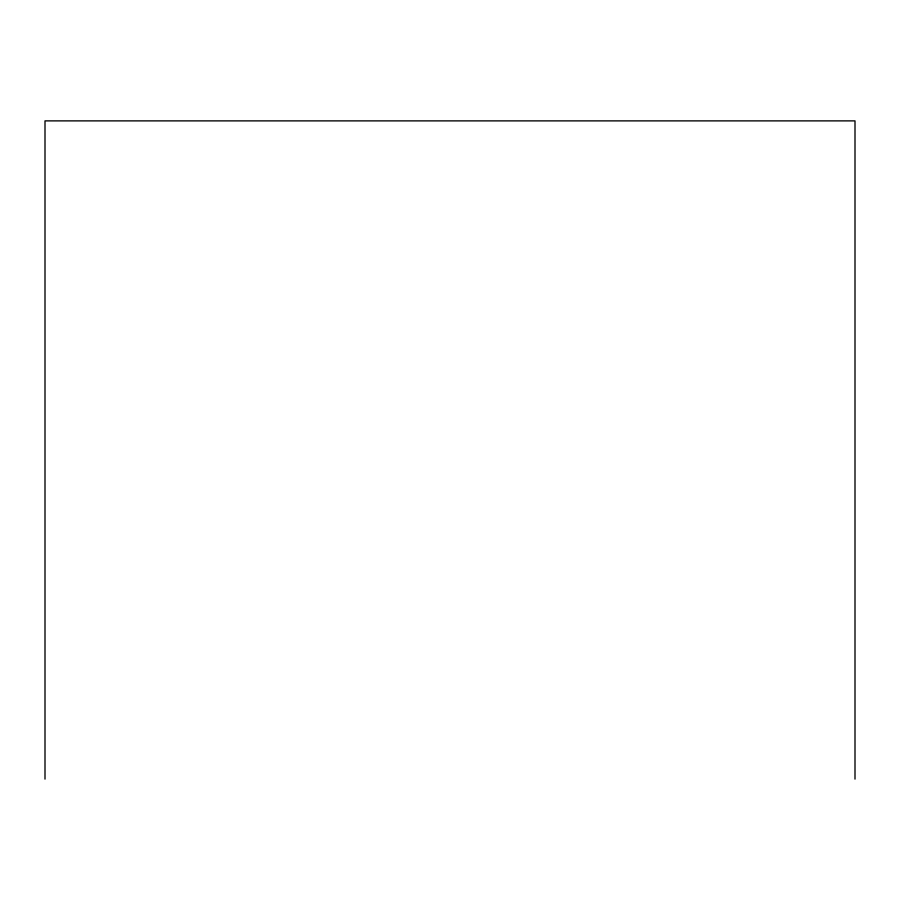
<?xml version="1.0" encoding="UTF-8"?>
<svg xmlns="http://www.w3.org/2000/svg" width="900" height="900" viewBox="0 0 900 900"><rect width="100%" height="100%" fill="white"/><g stroke="black" fill="none" stroke-linecap="round" stroke-linejoin="round"><path stroke-width="1.35" d="M855 779.119L855 120.881L45 120.881L45 779.119"/></g></svg>
